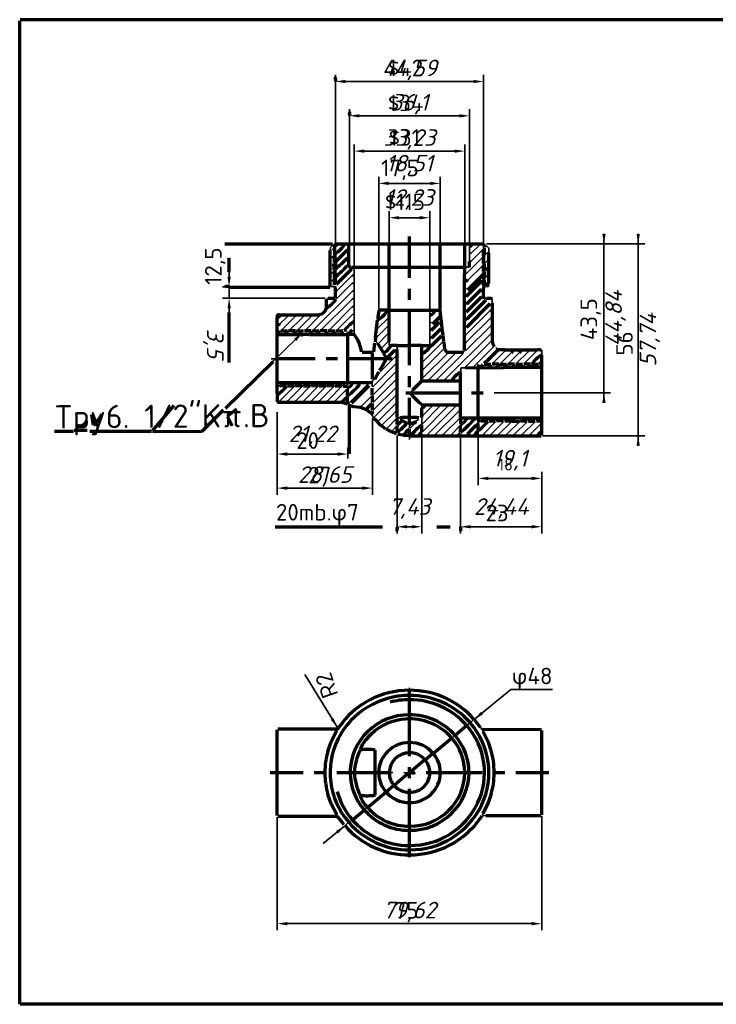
# Model space of a CAD drawing. Header units: millimetres. Extents: x 0 to 420, y -5 to 297.
# Drawn here: x 0.3 to 210, y 0.3 to 296.7 of the extents above; entities that cross this region are included whole.
import ezdxf

# ---------------------------------------------------------------- set-up
doc = ezdxf.new("R2010")
doc.units = ezdxf.units.MM
for name, color, linetype, lineweight in [('DIMS', 4, 'Continuous', 25), ('MAIN', 7, 'Continuous', 50), ('TEXT', 7, 'Continuous', 25), ('THIN', 3, 'Continuous', 25)]:
    doc.layers.add(name, color=color, linetype=linetype, lineweight=lineweight)
doc.styles.add('ESKD', font='isocpeur.ttf', dxfattribs={"oblique": 15})
doc.dimstyles.new('ESKD', dxfattribs={"dimtxt": 5, "dimasz": 3, "dimexe": 2, "dimexo": 0, "dimgap": 1, "dimtad": 1, "dimtxsty": 'ESKD', "dimcen": 2.5, "dimclrd": 256, "dimclre": 256, "dimclrt": 256, "dimadec": 0, "dimazin": 3, "dimtfac": 1, "dimtmove": 0, "dimatfit": 3, "dimlwd": 25, "dimlwe": 25})

msp = doc.modelspace()

# ---------------------------------------------------------------- hatches: boundary and pattern name
at = {"layer": 'THIN'}
h = msp.add_hatch(dxfattribs=at)
h.set_pattern_fill('ANSI31', scale=0.529134)
h.set_pattern_definition([(45, (-1.1366, 1.1366), (-1.187939, 1.187939), [])])
h.paths.add_polyline_path([(140.829, 228.289), (140.603, 228.289), (140.241, 227.893), (140.241, 221.343), (140.467, 221.343), (141.235, 222.091), (141.235, 227.893)])
h.paths.add_polyline_path([(139.834, 228.948), (136.535, 228.948), (135.993, 228.421), (135.993, 222.047), (135.722, 221.739), (134.546, 221.695), (134.546, 220.376), (134.682, 220.244), (134.546, 220.068), (134.546, 218.09), (135.089, 218.31), (134.546, 217.738), (134.546, 215.76), (134.727, 215.76), (139.834, 220.728), (139.834, 222.53), (140.015, 222.706), (140.015, 223.014), (139.834, 223.102), (139.834, 224.86), (140.015, 225.036), (140.015, 225.344), (139.834, 225.432), (139.834, 227.278), (139.97, 227.41)])
h = msp.add_hatch(dxfattribs=at)
h.set_pattern_fill('ANSI31', scale=0.529134)
h.set_pattern_definition([(45, (-0.257, 0.257), (-1.187939, 1.187939), [])])
h.paths.add_polyline_path([(100.74, 221.695), (100.514, 221.739), (95.452, 216.815), (95.633, 216.42), (95.724, 212.463), (92.922, 209.738), (92.515, 208.858), (91.837, 208.155), (90.571, 207.452), (90.481, 207.583), (88.221, 207.452), (78.775, 207.54), (78.143, 206.924), (78.143, 204.946), (78.459, 204.99), (78.143, 204.594), (78.143, 203.012), (78.685, 202.924), (78.188, 202.176), (80.222, 202.176), (80.764, 202.704), (80.764, 202.88), (79.182, 202.968), (81.035, 202.968), (80.583, 202.176), (82.617, 202.176), (83.159, 202.704), (83.159, 202.88), (81.578, 202.968), (83.431, 203.012), (83.476, 202.836), (82.933, 202.176), (85.012, 202.176), (85.555, 202.88), (83.928, 202.924), (85.781, 202.968), (86.007, 203.143), (86.142, 202.968), (88.176, 202.968), (87.724, 202.176), (89.758, 202.176), (90.3, 202.704), (90.3, 202.88), (88.718, 202.968), (90.617, 203.012), (90.119, 202.176), (92.153, 202.176), (92.696, 202.704), (92.696, 202.88), (91.204, 202.968), (92.922, 202.968), (93.148, 203.143), (93.283, 202.968), (95.317, 202.968), (95.543, 203.143), (95.678, 202.968), (97.712, 202.968), (100.74, 205.957), (100.74, 207.891), (100.605, 207.935), (100.74, 210.221), (100.56, 210.265), (100.74, 210.573), (100.74, 212.551), (100.56, 212.595), (100.74, 212.903), (100.74, 214.837), (100.605, 215.013), (100.74, 215.233), (100.74, 217.167), (100.605, 217.211), (100.74, 219.497), (100.56, 219.541), (100.74, 219.849)])
h = msp.add_hatch(dxfattribs=at)
h.set_pattern_fill('ANSI31', scale=0.529134)
h.set_pattern_definition([(45, (-0.333, 0.333), (-1.187939, 1.187939), [])])
h.paths.add_polyline_path([(142.32, 211.232), (142.139, 211.232), (134.546, 203.847), (134.546, 201.869), (134.682, 201.825), (134.546, 201.517), (134.546, 196.901), (133.869, 196.242), (129.078, 196.198), (128.535, 196.549), (127.903, 197.385), (127.993, 197.868), (127.812, 199.363), (127.632, 199.451), (127.541, 201.473), (127.36, 201.473), (121.711, 196.022), (121.666, 188.241), (123.112, 188.241), (123.248, 188.373), (123.383, 188.241), (125.507, 188.241), (125.643, 188.373), (125.779, 188.241), (130.253, 188.241), (132.739, 190.659), (132.739, 191.889), (132.919, 192.109), (134.411, 192.285), (134.592, 192.153), (136.671, 192.153), (136.806, 192.285), (136.897, 192.153), (138.026, 192.153), (138.072, 192.988), (138.252, 193.164), (138.659, 192.944), (139.834, 192.944), (144.037, 197.033), (144.037, 197.253), (143.043, 197.956), (143.179, 198.44), (142.682, 198.44), (142.23, 199.846), (142.32, 204.286), (142.139, 204.418), (142.32, 204.638), (142.32, 206.616), (142.139, 206.748), (142.32, 206.968), (142.32, 208.902), (142.184, 208.946)])
h = msp.add_hatch(dxfattribs=at)
h.set_pattern_fill('ANSI31', scale=0.529134)
h.set_pattern_definition([(45, (-0.3175, 0.3175), (-1.187939, 1.187939), [])])
h.paths.add_polyline_path([(111.226, 208.814), (111.045, 208.814), (108.288, 206.089), (108.152, 203.671), (107.972, 203.451), (107.836, 201.033), (107.655, 200.77), (107.655, 200.462), (108.198, 199.583), (108.062, 199.055), (108.559, 198.967), (109.056, 198.132), (108.921, 197.604), (109.418, 197.516), (109.96, 196.549), (110.186, 196.549), (111.813, 198.132), (111.813, 198.308), (111.452, 198.308), (111.226, 198.571), (111.135, 199.758)])
h = msp.add_hatch(dxfattribs=at)
h.set_pattern_fill('ANSI31', scale=0.529134)
h.set_pattern_definition([(45, (-0.5551, 0.5551), (-1.18794, 1.18794), [])])
h.paths.add_polyline_path([(106.39, 187.142), (103.09, 187.142), (99.159, 183.317), (99.113, 181.471), (98.933, 180.987), (100.786, 180.46), (106.39, 185.911)])
h.paths.add_polyline_path([(113.44, 197.253), (111.09, 194.967), (111.09, 194.703), (112.491, 194.659), (111.045, 194.571), (108.785, 190.79), (108.83, 190.439), (108.243, 189.867), (106.571, 187.142), (106.661, 183.669), (106.39, 183.669), (106.39, 185.559), (106.209, 185.559), (101.057, 180.548), (101.057, 180.372), (102.729, 180.196), (102.774, 179.844), (103.09, 179.844), (103.362, 180.108), (104.718, 179.624), (106.39, 181.251), (106.39, 183.141), (106.525, 183.273), (106.661, 181.471), (106.571, 177.734), (106.797, 177.426), (106.571, 176.811), (106.932, 176.767), (107.113, 176.943), (107.926, 175.976), (107.791, 175.536), (108.288, 175.58), (109.056, 174.877), (109.011, 174.349), (109.508, 174.481), (110.277, 173.953), (110.367, 173.382), (110.864, 173.558), (111.994, 172.942), (111.949, 172.503), (112.582, 172.722), (113.847, 172.327), (113.847, 174.173), (113.983, 174.305), (113.847, 176.503), (114.073, 176.723), (114.073, 177.031), (113.621, 177.075), (113.621, 178.701), (113.485, 178.745), (113.621, 179.009), (113.621, 185.647), (113.485, 185.691), (113.621, 185.955), (113.621, 187.977), (113.485, 188.021), (113.621, 188.285), (113.621, 194.923), (113.485, 194.967), (113.621, 197.253)])
h = msp.add_hatch(dxfattribs=at)
h.set_pattern_fill('ANSI31', scale=0.529134)
h.set_pattern_definition([(45, (-0.3205, 0.3205), (-1.187939, 1.187939), [])])
h.paths.add_polyline_path([(140.196, 192.944), (142.23, 192.944), (142.456, 193.12), (142.591, 192.944), (144.625, 192.944), (144.173, 192.153), (146.207, 192.153), (146.749, 192.681), (146.749, 192.857), (145.167, 192.944), (147.02, 192.944), (146.568, 192.153), (148.602, 192.153), (149.145, 192.681), (149.145, 192.857), (147.563, 192.944), (149.37, 192.944), (149.596, 193.12), (149.732, 192.944), (151.766, 192.944), (151.992, 193.12), (152.127, 192.944), (154.161, 192.944), (157.144, 195.846), (157.189, 196.901), (151.314, 196.945), (150.952, 196.637), (150.952, 196.945), (148.919, 196.945), (148.557, 196.637), (148.557, 196.945), (146.523, 196.945), (146.388, 196.813), (146.297, 196.945), (144.263, 197.077), (140.196, 193.12)])
h = msp.add_hatch(dxfattribs=at)
h.set_pattern_fill('ANSI31', scale=0.529134)
h.set_pattern_definition([(45, (-0.5784, 0.5784), (-1.18794, 1.18794), [])])
h.paths.add_polyline_path([(78.143, 181.778), (80.719, 181.778), (80.854, 181.91), (80.99, 181.778), (83.114, 181.778), (83.25, 181.91), (83.385, 181.778), (90.255, 181.778), (90.391, 181.91), (90.526, 181.778), (92.65, 181.778), (92.786, 181.91), (92.922, 181.778), (95.001, 181.778), (95.136, 181.91), (95.227, 181.778), (97.351, 181.734), (98.978, 183.317), (99.113, 185.647), (98.752, 186.35), (97.486, 186.394), (97.983, 187.142), (95.95, 187.142), (95.362, 186.614), (95.362, 186.438), (96.989, 186.35), (95.136, 186.35), (95.588, 187.142), (93.554, 187.142), (93.012, 186.614), (93.012, 186.438), (94.594, 186.35), (92.741, 186.35), (93.193, 187.142), (91.159, 187.142), (90.617, 186.614), (90.617, 186.438), (92.198, 186.35), (90.345, 186.35), (90.797, 187.142), (88.809, 187.142), (88.221, 186.614), (88.221, 186.438), (89.803, 186.35), (87.995, 186.35), (88.447, 187.142), (86.413, 187.142), (85.826, 186.614), (85.826, 186.438), (87.453, 186.35), (85.6, 186.35), (86.052, 187.142), (84.018, 187.142), (83.476, 186.614), (83.476, 186.438), (85.058, 186.35), (83.205, 186.35), (83.657, 187.142), (81.623, 187.142), (81.08, 186.438), (82.707, 186.394), (80.809, 186.35), (78.143, 183.757)])
h = msp.add_hatch(dxfattribs=at)
h.set_pattern_fill('ANSI31', scale=0.529134)
h.set_pattern_definition([(45, (-0.6116, 0.6116), (-1.18794, 1.18794), [])])
h.paths.add_polyline_path([(121.259, 176.415), (120.174, 175.932), (119.451, 175.228), (119.044, 175.36), (117.689, 174.481), (117.734, 171.711), (118.05, 171.711), (121.259, 174.833)])
h.paths.add_polyline_path([(121.666, 179.712), (121.756, 177.514), (121.666, 176.899), (121.44, 176.635), (121.44, 171.711), (125.191, 171.711), (125.327, 171.843), (125.462, 171.711), (127.586, 171.711), (127.722, 171.843), (127.858, 171.711), (129.937, 171.711), (130.072, 171.843), (130.162, 171.711), (132.332, 171.711), (132.965, 172.327), (132.965, 174.217), (133.1, 174.349), (132.965, 176.591), (133.1, 177.031), (132.739, 177.119), (132.739, 178.745), (132.603, 178.789), (132.739, 180.416), (122.389, 180.416)])
h = msp.add_hatch(dxfattribs=at)
h.set_pattern_fill('ANSI31', scale=0.529134)
h.set_pattern_definition([(45, (-0.5952, 0.5952), (-1.187939, 1.187939), [])])
h.paths.add_polyline_path([(138.433, 171.711), (139.608, 171.843), (139.699, 171.711), (141.868, 171.711), (142.004, 171.843), (142.094, 171.711), (144.263, 171.711), (144.399, 171.843), (144.535, 171.711), (146.659, 171.711), (146.794, 171.843), (146.93, 171.711), (149.009, 171.711), (149.145, 171.843), (149.235, 171.711), (151.404, 171.711), (151.54, 171.843), (151.63, 171.711), (153.8, 171.711), (153.935, 171.843), (154.071, 171.711), (156.195, 171.711), (157.189, 172.722), (157.189, 174.701), (157.009, 174.833), (157.189, 175.052), (157.189, 175.668), (155.698, 175.712), (155.517, 175.536), (155.381, 175.712), (153.302, 175.712), (153.122, 175.536), (152.986, 175.712), (150.952, 175.712), (150.907, 175.888), (151.359, 176.503), (149.325, 176.503), (148.828, 176.02), (148.828, 175.844), (150.41, 175.844), (150.365, 175.712), (148.557, 175.712), (148.512, 175.888), (148.964, 176.503), (146.975, 176.503), (146.478, 176.02), (146.478, 175.844), (148.015, 175.844), (147.969, 175.712), (146.162, 175.712), (145.981, 175.536), (145.845, 175.712), (143.766, 175.712), (143.585, 175.536), (143.45, 175.712), (141.371, 175.712), (138.433, 172.854)])

# ---------------------------------------------------------------- linework, layer by layer
at = {"layer": 'MAIN'}
for p, q in [((419.548, 296.666), (0.497, 296.666)), ((0.307, 0.396), (0.307, 296.341)), ((117.666, 229.212), (117.666, 231.367)), ((62.053, 229.168), (94.458, 229.168)), ((95.207, 226.305), (95.207, 228.241)), ((95.407, 229.168), (139.879, 229.168)), ((99.396, 222.925), (99.396, 229.123)), ((111.519, 222.179), (111.519, 229.124)), ((117.643, 218.925), (117.643, 229.124)), ((126.886, 222.179), (126.886, 229.124)), ((134.253, 222.179), (134.253, 229.124)), ((93.735, 216.383), (93.735, 227.146)), ((95.068, 223.627), (95.068, 225.654)), ((95.317, 223.98), (95.317, 225.916)), ((95.453, 223.89), (98.977, 227.413)), ((139.875, 225.563), (139.875, 227.541)), ((140.016, 223.484), (140.016, 225.511)), ((140.173, 225.825), (140.173, 227.852)), ((141.507, 217.343), (141.507, 226.531)), ((94.992, 221.341), (94.992, 223.276)), ((95.428, 221.699), (95.428, 223.592)), ((135.663, 222.134), (135.663, 223.893)), ((139.925, 220.903), (139.925, 222.883)), ((139.929, 223.234), (139.929, 225.213)), ((140.173, 221.165), (140.173, 223.192)), ((95.046, 219.012), (95.046, 221.037)), ((95.263, 219.361), (95.263, 221.298)), ((95.709, 217.092), (100.167, 221.55)), ((100.424, 222.135), (134.185, 222.135)), ((111.497, 199.758), (111.497, 222.091)), ((126.863, 209.474), (126.863, 222.091)), ((134.23, 199.407), (134.23, 220.2)), ((134.253, 220.288), (134.253, 222.091)), ((135.208, 215.313), (139.933, 220.039)), ((139.925, 218.573), (139.925, 220.597)), ((140.332, 218.89), (140.332, 220.873)), ((95.099, 216.817), (95.099, 218.708)), ((95.371, 217.037), (95.371, 218.973)), ((134.85, 213.442), (139.531, 218.123)), ((139.902, 216.639), (139.902, 218.266)), ((63.59, 216.16), (93.69, 216.16)), ((95.34, 212.896), (95.34, 214.793)), ((117.666, 212.375), (117.666, 215.628)), ((134.86, 211.102), (139.362, 215.604)), ((139.925, 213.474), (139.925, 215.716)), ((92.673, 209.957), (92.673, 212.507)), ((93.193, 212.852), (95.272, 212.852)), ((134.803, 208.783), (139.306, 213.286)), ((134.866, 204.149), (141.955, 211.238)), ((135.845, 207.462), (140.66, 212.277)), ((142.591, 199.846), (142.591, 211.32)), ((63.319, 193.516), (63.319, 208.507)), ((78.64, 207.847), (88.131, 207.847)), ((88.221, 207.869), (90.481, 207.869)), ((111.226, 209.232), (108.559, 209.232)), ((111.542, 209.232), (117.598, 209.232)), ((117.643, 192.637), (117.643, 209.21)), ((117.689, 209.247), (126.728, 209.247)), ((127.226, 205.819), (126.954, 207.885)), ((77.826, 183.933), (77.826, 207.012)), ((107.423, 201.122), (108.058, 206.353)), ((124.304, 203.215), (126.711, 205.622)), ((124.705, 205.132), (126.889, 207.316)), ((127.496, 203.759), (127.27, 205.781)), ((77.872, 201.913), (82.707, 201.913)), ((80.901, 202.924), (78.865, 202.924)), ((83.298, 202.975), (81.262, 202.975)), ((85.689, 202.872), (83.653, 202.872)), ((88.044, 202.975), (86.053, 202.975)), ((87.589, 201.913), (99.023, 201.913)), ((90.435, 202.873), (88.399, 202.873)), ((92.834, 202.975), (90.799, 202.975)), ((95.225, 202.872), (93.19, 202.872)), ((97.578, 202.924), (95.587, 202.924)), ((99.046, 194.703), (99.046, 201.869)), ((100.967, 201.935), (99.249, 201.935)), ((99.257, 202.036), (100.506, 203.284)), ((124.317, 200.871), (127.036, 203.591)), ((127.767, 201.693), (127.496, 203.715)), ((127.993, 199.671), (127.767, 201.649)), ((106.889, 196.724), (107.215, 199.405)), ((109.003, 197.732), (108.16, 199.192)), ((113.938, 198.593), (112.084, 198.593)), ((113.937, 198.593), (117.598, 198.593)), ((121.35, 198.593), (117.688, 198.593)), ((121.394, 198.593), (123.7, 198.593)), ((128.309, 197.566), (128.038, 199.632)), ((134.207, 197.077), (134.207, 199.319)), ((106.48, 196.527), (103.362, 196.527)), ((106.48, 188.46), (106.48, 196.505)), ((109.869, 196.285), (109.057, 197.693)), ((110.719, 194.767), (109.879, 196.222)), ((110.757, 194.718), (113.321, 197.282)), ((113.892, 176.943), (113.892, 197.385)), ((121.349, 188.021), (121.349, 198.528)), ((129.213, 196.549), (131.292, 196.549)), ((131.383, 196.571), (133.733, 196.571)), ((146.343, 197.297), (144.353, 197.297)), ((146.433, 197.253), (155.879, 197.253)), ((157.46, 171.579), (157.46, 195.67)), ((62.279, 179.712), (76.561, 193.736)), ((77.872, 194.659), (89.216, 194.659)), ((92.56, 194.659), (95.95, 194.659)), ((99.053, 187.493), (99.053, 194.615)), ((99.068, 194.659), (110.593, 194.659)), ((142.14, 192.901), (140.105, 192.901)), ((144.493, 192.952), (142.502, 192.952)), ((146.883, 192.848), (144.848, 192.848)), ((149.283, 192.952), (147.248, 192.952)), ((151.674, 192.849), (149.638, 192.849)), ((154.029, 192.952), (152.038, 192.952)), ((156.42, 192.848), (154.384, 192.848)), ((107.177, 188.471), (108.459, 190.692)), ((133.01, 176.899), (133.01, 190.439)), ((134.501, 191.903), (157.414, 192.062)), ((138.343, 176.855), (138.343, 191.845)), ((77.872, 187.449), (106.345, 187.449)), ((117.643, 186.087), (117.643, 189.384)), ((118.645, 185.288), (121.342, 187.984)), ((121.395, 187.977), (132.965, 187.977)), ((80.586, 186.446), (78.596, 186.446)), ((82.977, 186.344), (80.942, 186.344)), ((85.377, 186.446), (83.341, 186.446)), ((87.768, 186.343), (85.732, 186.343)), ((90.123, 186.446), (88.132, 186.446)), ((92.514, 186.344), (90.478, 186.344)), ((94.913, 186.446), (92.878, 186.446)), ((97.304, 186.343), (95.269, 186.343)), ((99.023, 183.536), (99.023, 185.472)), ((100.286, 181.338), (105.548, 186.6)), ((106.43, 183.8), (106.43, 185.735)), ((116.559, 184.333), (132.965, 184.333)), ((136.354, 184.333), (139.789, 184.333)), ((77.917, 181.515), (95.136, 181.515)), ((97.261, 181.493), (95.226, 181.493)), ((98.988, 180.98), (97.295, 181.434)), ((99.023, 181.162), (99.023, 183.142)), ((106.458, 179.184), (106.458, 181.119)), ((106.485, 181.515), (106.485, 183.406)), ((117.643, 175.008), (117.643, 182.833)), ((22.552, 174.657), (22.01, 177.866)), ((40.314, 172.898), (46.777, 180.591)), ((55.264, 172.783), (61.701, 179.221)), ((62.867, 177.338), (65.714, 179.58)), ((100.795, 180.185), (99.239, 180.602)), ((99.564, 166.042), (99.564, 180.285)), ((102.865, 179.976), (100.831, 180.152)), ((104.537, 179.361), (102.91, 179.976)), ((105.802, 178.349), (104.582, 179.317)), ((121.349, 177.602), (121.349, 179.8)), ((121.395, 180.723), (132.965, 180.723)), ((64.313, 174.437), (62.867, 177.25)), ((107.862, 175.737), (106.725, 176.874)), ((109.038, 174.549), (107.9, 175.687)), ((113.915, 174.832), (113.915, 176.372)), ((116.815, 175.202), (115.353, 176.046)), ((117.689, 174.964), (119.361, 175.668)), ((133.191, 176.823), (157.415, 176.823)), ((138.32, 173.074), (138.32, 175.009)), ((141.19, 175.778), (139.201, 175.778)), ((143.541, 175.8), (141.506, 175.8)), ((145.941, 175.902), (143.905, 175.902)), ((150.722, 175.652), (146.297, 175.843)), ((153.08, 175.851), (151.044, 175.851)), ((155.471, 175.748), (153.435, 175.748)), ((157.416, 175.822), (155.833, 175.822)), ((10.756, 172.81), (16.496, 172.81)), ((20.612, 173.008), (16.679, 173.008)), ((21.377, 172.81), (39.998, 172.81)), ((55.226, 172.599), (40.313, 172.766)), ((110.457, 173.558), (109.101, 174.525)), ((111.979, 172.696), (110.517, 173.54)), ((113.757, 172.019), (112.039, 172.679)), ((113.892, 172.502), (113.892, 174.438)), ((117.621, 171.491), (117.621, 173.382)), ((121.327, 172.766), (121.327, 174.701)), ((133.01, 172.546), (133.01, 174.482)), ((115.836, 171.579), (114.118, 171.843)), ((117.601, 171.514), (115.878, 171.514)), ((117.689, 171.448), (157.325, 171.448)), ((77.239, 144.031), (109.508, 144.031)), ((125.824, 144.031), (129.891, 144.031)), ((117.643, 74.953), (117.643, 94.78)), ((77.962, 83.196), (95.859, 83.196)), ((131.356, 81.315), (134.832, 84.222)), ((139.003, 83.614), (137.349, 85.812)), ((157.37, 82.893), (139.654, 83.042)), ((77.826, 57.149), (77.826, 82.954)), ((94.015, 79.306), (95.715, 82.647)), ((124.86, 75.884), (130.328, 80.456)), ((141.389, 79.086), (139.798, 82.295)), ((157.46, 57.325), (157.46, 82.734)), ((93.039, 76.492), (94.015, 79.306)), ((142.239, 76.58), (141.389, 79.086)), ((107.325, 70.074), (107.325, 76.844)), ((122.389, 73.898), (124.694, 75.921)), ((117.689, 70.16), (117.689, 71.702)), ((117.778, 70.216), (122.248, 73.958)), ((75.702, 70.03), (77.781, 70.03)), ((77.871, 70.052), (85.6, 70.052)), ((88.99, 70.03), (92.108, 70.03)), ((95.724, 70.03), (111.497, 70.03)), ((107.325, 63.26), (107.325, 69.986)), ((113.001, 66.288), (117.385, 69.937)), ((117.598, 68.402), (117.598, 69.943)), ((122.66, 70.03), (139.563, 70.03)), ((143.179, 70.052), (146.297, 70.052)), ((149.642, 70.03), (157.415, 70.03)), ((157.505, 70.052), (159.54, 70.052)), ((110.593, 64.227), (112.943, 66.249)), ((94.06, 60.666), (93.084, 63.436)), ((105.039, 59.551), (110.553, 64.167)), ((117.643, 44.62), (117.643, 65.15)), ((141.344, 60.886), (142.284, 63.655)), ((95.724, 57.413), (94.06, 60.666)), ((139.789, 57.765), (141.344, 60.886)), ((95.859, 56.863), (77.962, 56.863)), ((100.499, 55.882), (103.982, 58.781)), ((137.168, 54.072), (139.563, 57.061)), ((140.648, 57.113), (157.325, 57.113)), ((135.249, 52.113), (137.188, 54.052)), ((223.22, 0.308), (0.497, 0.308))]:
    msp.add_line(p, q, dxfattribs=at)
for centre, radius, start, end in [((96.966, 278.766), 1.681, 159.303, 202.43834), ((100.981, 268.433), 1.456, 158.29215, 205.96063), ((94.482, 228.503), 0.588, 340.63023, 55.36209), ((88.97, 235.659), 11.37, 304.4265, 325.22521), ((95.275, 229.154), 0.582, 283.36117, 5.70613), ((135.781, 229.084), 0.618, 264.50317, 3.66345), ((140.891, 228.462), 0.713, 131.48423, 205.13059), ((100.56, 226.986), 5.541, 170.65877, 190.72247), ((37.489, 222.733), 25.898, 355.45514, 5.00606), ((73.764, 247.565), 33.79, 309.86944, 318.2704), ((73.2, 245.859), 34.631, 309.92268, 318.22401), ((100.026, 222.51), 0.502, 144.55047, 303.58068), ((141.817, 220.356), 1.658, 102.50284, 152.06306), ((62.619, 214.509), 1.899, 68.03355, 108.52716), ((92.917, 215.553), 2.433, 344.36789, 19.97773), ((134.108, 219.134), 1.242, 277.78538, 329.84203), ((140.457, 215.964), 0.542, 130.50236, 196.76642), ((133.706, 217.415), 6.517, 351.28224, 9.88284), ((141.516, 216.334), 0.976, 93.25975, 174.91336), ((140.493, 213.173), 0.584, 159.40904, 220.974), ((87.284, 218.41), 10.137, 302.4971, 324.44889), ((141.638, 208.67), 4.124, 77.34793, 99.94391), ((78.269, 207.399), 0.48, 57.97911, 214.04686), ((77.911, 207.742), 0.685, 266.68645, 5.13901), ((90.19, 210.373), 2.482, 277.71995, 349.42713), ((116.976, 206.692), 8.865, 163.42867, 181.89868), ((101.539, 216.165), 11.881, 303.79573, 324.32094), ((122.976, 210.042), 2.535, 288.94979, 340.50457), ((124.618, 208.292), 2.385, 351.46669, 24.05537), ((133.302, 208.893), 2.796, 290.62827, 330.89013), ((77.849, 205.625), 0.86, 271.4907, 328.35882), ((107.003, 196.398), 11.179, 122.877, 143.88424), ((77.925, 203.078), 0.637, 265.18957, 337.29326), ((81.352, 201.915), 0.953, 116.15877, 177.49216), ((83.737, 201.868), 0.993, 114.54057, 174.85134), ((83.45, 205.523), 3.629, 259.7634, 300.74612), ((86.509, 197.455), 4.496, 77.48538, 111.2601), ((88.493, 201.915), 0.953, 116.15877, 177.49216), ((90.888, 201.915), 0.953, 116.15877, 177.49216), ((93.373, 201.823), 1.102, 118.15893, 172.96491), ((95.769, 201.823), 1.102, 118.15893, 172.96491), ((98.029, 201.915), 0.953, 116.15877, 177.49216), ((92.505, 195.379), 10.727, 6.71193, 37.5271), ((107.82, 218.432), 25.75, 308.87197, 319.05378), ((109.315, 200.4), 1.98, 161.44815, 196.36724), ((111.829, 198.972), 0.372, 218.04358, 294.90038), ((145.333, 199.869), 2.732, 182.30735, 214.28211), ((106.427, 201.974), 6.621, 301.84477, 328.77379), ((117.473, 202.84), 7.857, 300.22708, 325.62656), ((129.364, 197.639), 1.071, 186.37392, 262.15767), ((114.602, 223.506), 39.596, 310.28057, 318.62699), ((148.013, 197.173), 0.729, 298.52465, 2.82037), ((150.409, 197.173), 0.729, 298.52465, 2.82037), ((163.452, 186.374), 11.179, 122.877, 143.88424), ((156.616, 194.116), 3.161, 75.42614, 101.64832), ((90.017, 204.367), 22.83, 324.55866, 334.69142), ((111.63, 199.279), 4.642, 258.75416, 280.11479), ((139.385, 192.317), 1.068, 149.65362, 200.22679), ((140.286, 191.8), 1.102, 118.15893, 172.96491), ((142.682, 191.8), 1.102, 118.15893, 172.96491), ((144.942, 191.892), 0.953, 116.15877, 177.49216), ((147.337, 191.892), 0.953, 116.15877, 177.49216), ((149.822, 191.8), 1.102, 118.15893, 172.96491), ((152.218, 191.8), 1.102, 118.15893, 172.96491), ((154.478, 191.892), 0.953, 116.15877, 177.49216), ((156.963, 191.8), 1.102, 118.15893, 172.96491), ((157.295, 192.838), 0.547, 77.54292, 163.60823), ((136.307, 184.508), 6.895, 119.22653, 149.11929), ((80.393, 187.523), 1.104, 297.91026, 353.84626), ((82.789, 187.523), 1.104, 297.91026, 353.84626), ((89.93, 187.523), 1.104, 297.91026, 353.84626), ((92.325, 187.523), 1.104, 297.91026, 353.84626), ((97.58, 188.783), 3.328, 297.37433, 335.17706), ((76.906, 210.031), 34.631, 309.92268, 318.22401), ((86.314, 182.754), 8.512, 172.6775, 188.39434), ((73.129, 191.557), 9.076, 301.73518, 324.84181), ((98.258, 188.379), 2.012, 253.07514, 291.23716), ((134.798, 197.615), 21.514, 218.20071, 231.56726), ((102.168, 178.203), 5.864, 122.86162, 145.74056), ((111.655, 173.879), 8.945, 125.78823, 141.99945), ((2.99, 191.284), 25.764, 319.76789, 328.6767), ((105.685, 178.431), 0.819, 319.71628, 25.5276), ((121.355, 180.747), 0.91, 272.50413, 355.67773), ((18.51, 176.407), 1.94, 228.31639, 350.17407), ((111.514, 178.564), 4.539, 303.18426, 326.05353), ((99.905, 189.694), 22.288, 309.24135, 319.39317), ((116.281, 165.804), 11.122, 83.22957, 97.45229), ((119.028, 165.455), 11.471, 82.66248, 96.67722), ((119.056, 175.469), 0.378, 303.12311, 33.06072), ((120.935, 177.28), 0.44, 288.66653, 29.46471), ((136.521, 175.726), 3.545, 161.9512, 193.76279), ((130.628, 179.116), 4.935, 299.99019, 331.24114), ((109.159, 200.959), 37.215, 310.07486, 318.0909), ((153.553, 155.983), 24.401, 128.72456, 139.17335), ((136.534, 176.731), 0.729, 298.52465, 2.82037), ((140.49, 176.385), 2.16, 169.92837, 200.73549), ((124.176, 190.481), 22.537, 309.1593, 319.04026), ((140.966, 176.866), 1.088, 297.88552, 354.76967), ((143.402, 176.787), 0.995, 297.90664, 358.83601), ((145.798, 176.787), 0.995, 297.90664, 358.83601), ((148.106, 176.866), 1.088, 297.88552, 354.76967), ((150.502, 176.866), 1.088, 297.88552, 354.76967), ((152.938, 176.787), 0.995, 297.90664, 358.83601), ((155.334, 176.787), 0.995, 297.90664, 358.83601), ((120.742, 168.531), 5.797, 123.32049, 147.53685), ((129.001, 163.71), 13.393, 125.00498, 144.26646), ((121.572, 171.382), 1.014, 107.54592, 173.70638), ((133.114, 171.55), 0.604, 103.93777, 185.52723), ((138.967, 170.968), 1.819, 111.38424, 162.96717), ((157.546, 171.275), 1.251, 96.07197, 169.89507), ((115.356, 143.341), 1.498, 150.72577, 201.38842), ((134.491, 143.358), 1.517, 155.46557, 201.74231), ((117.544, 69.243), 24.043, 89.87113, 152.68997), ((117.549, 69.147), 25.678, 89.89129, 145.79542), ((117.891, 67.702), 24.312, 90.68945, 104.49016), ((117.772, 69.166), 25.66, 65.53873, 90.18567), ((117.802, 69.265), 24.018, 41.18882, 90.27162), ((117.672, 69.024), 22.977, 41.57471, 89.95967), ((118.531, 70.261), 24.344, 40.51312, 66.09764), ((117.417, 69.713), 17.701, 89.41284, 178.83154), ((117.583, 69.473), 16.737, 89.94828, 121.69873), ((117.777, 69.483), 17.953, 41.12604, 90.28218), ((117.785, 69.582), 16.623, 41.08688, 90.33371), ((95.907, 83.56), 0.315, 269.57194, 1.70997), ((118.115, 68.948), 17.47, 122.27909, 138.66992), ((118.703, 70.04), 21.516, 334.69096, 41.11672), ((118.796, 70.039), 22.754, 334.95259, 41.13575), ((116.461, 70.037), 22.707, 153.21618, 221.13342), ((111.029, 74.103), 8.736, 133.39108, 160.98968), ((118.479, 70.055), 15.793, 0.0694, 41.11236), ((118.493, 70.037), 17.046, 0.12278, 40.99342), ((117.553, 69.851), 9.227, 89.72193, 178.61821), ((117.764, 69.877), 9.205, 41.09006, 90.46715), ((117.729, 69.879), 25.565, 165.00548, 179.56374), ((117.352, 69.319), 16.36, 152.62539, 177.35515), ((105.084, 56.01), 20.999, 83.89691, 96.06831), ((117.599, 69.907), 6.077, 90.00731, 178.42795), ((117.729, 69.982), 6.006, 40.59878, 90.38629), ((117.98, 70.012), 8.974, 0.39093, 40.56611), ((119.637, 70.13), 23.491, 359.86229, 15.9266), ((117.998, 70.083), 5.756, 359.90635, 40.65667), ((117.925, 70.253), 25.764, 180.59302, 195.34544), ((116.9, 70.09), 17.139, 180.34646, 220.91832), ((117.299, 70.764), 16.308, 182.73682, 207.39713), ((117.348, 70.093), 8.998, 180.67987, 220.59213), ((117.466, 70.067), 5.922, 180.78497, 220.16804), ((117.841, 70.058), 5.92, 268.52576, 359.30097), ((117.859, 70.14), 9.107, 268.93065, 359.02628), ((117.971, 70.259), 16.336, 269.01223, 359.04037), ((117.988, 70.283), 17.589, 269.02732, 359.02893), ((118.612, 73.55), 3.542, 257.07426, 281.44674), ((120.053, 69.908), 23.074, 344.29144, 0.19325), ((117.498, 69.997), 5.865, 220.34262, 270.97515), ((116.813, 70.146), 21.735, 195.55196, 220.88506), ((110.807, 65.812), 8.469, 198.29146, 226.18044), ((105.006, 86.544), 23.446, 264.75605, 275.65613), ((117.592, 70.347), 9.333, 221.37003, 270.03861), ((117.56, 70.615), 16.723, 221.19611, 270.13118), ((117.844, 70.701), 22.587, 269.60564, 334.10504), ((117.892, 70.703), 23.875, 269.51214, 334.42769), ((88.673, 49.082), 10.572, 29.55243, 47.19415), ((117.578, 70.722), 18.063, 221.22482, 270.06267), ((117.174, 70.425), 25.046, 220.90549, 246.22149), ((117.529, 70.892), 24.076, 221.28484, 270.16464), ((117.596, 70.966), 22.867, 221.31137, 270.00571), ((118.037, 70.758), 25.393, 296.89768, 312.71584), ((117.616, 71.402), 26.131, 246.19995, 269.96164), ((117.725, 71.287), 26.015, 269.92052, 296.98412)]:
    msp.add_arc(centre, radius, start, end, dxfattribs=at)
at = {"layer": 'THIN'}
for p, q in [((93.791, 228.005), (94.755, 228.969)), ((140.467, 229.036), (139.97, 229.124)), ((140.286, 228.157), (140.783, 228.597)), ((141.479, 227.937), (140.829, 228.597)), ((93.735, 227.234), (93.816, 227.981)), ((94.227, 227.25), (94.96, 227.983)), ((94.277, 225.054), (95.001, 225.651)), ((99.023, 227.366), (99.52, 227.542)), ((135.722, 226.267), (136.219, 226.443)), ((141.493, 226.618), (141.493, 227.938)), ((93.78, 224.904), (94.277, 225.054)), ((94.227, 222.634), (94.96, 223.367)), ((99.023, 225.036), (99.52, 225.212)), ((135.722, 223.937), (136.219, 224.113)), ((94.218, 220.316), (94.97, 221.069)), ((100.198, 221.519), (100.379, 222.091)), ((100.424, 219.453), (100.966, 219.629)), ((134.272, 222.157), (135.652, 222.157)), ((134.275, 220.244), (134.818, 220.42)), ((140.316, 218.848), (141.024, 219.556)), ((94.218, 217.987), (94.97, 218.739)), ((100.469, 217.167), (100.966, 217.343)), ((140.603, 216.295), (141.452, 216.348)), ((141.452, 216.348), (141.507, 217.255)), ((95.136, 216.317), (93.78, 216.317)), ((95.362, 214.837), (95.859, 215.013)), ((100.469, 214.837), (100.966, 215.013)), ((134.275, 215.584), (134.772, 215.76)), ((134.275, 213.298), (134.818, 213.474)), ((139.337, 213.254), (139.879, 213.43)), ((139.382, 215.584), (139.879, 215.76)), ((92.741, 212.551), (93.193, 212.852)), ((100.424, 212.507), (100.966, 212.764)), ((134.275, 210.968), (134.818, 211.144)), ((140.829, 212.852), (140.06, 212.878)), ((140.693, 212.243), (140.874, 212.808)), ((142.564, 211.408), (142.564, 212.675)), ((80.809, 207.32), (80.99, 207.803)), ((83.205, 207.32), (83.385, 207.803)), ((85.6, 207.32), (85.781, 207.803)), ((87.995, 207.32), (88.176, 207.803)), ((90.391, 207.364), (90.526, 207.847)), ((100.424, 210.177), (100.966, 210.353)), ((100.469, 207.891), (100.966, 208.067)), ((134.275, 208.639), (134.772, 208.814)), ((142.049, 208.902), (142.546, 209.078)), ((123.79, 205.385), (124.287, 205.561)), ((126.728, 205.605), (127.225, 205.781)), ((142.01, 206.552), (142.552, 206.728)), ((78.504, 202.88), (77.872, 202.924)), ((98.797, 202.915), (97.938, 202.968)), ((99.113, 202), (99.023, 202.748)), ((107.791, 203.715), (108.288, 203.891)), ((123.79, 203.056), (124.287, 203.231)), ((134.269, 204.043), (134.811, 204.218)), ((134.269, 201.713), (134.811, 201.888)), ((142.01, 204.223), (142.552, 204.398)), ((142.049, 201.956), (142.546, 202.132)), ((107.474, 201.077), (107.972, 201.253)), ((108.107, 199.231), (107.474, 199.802)), ((111.542, 198.747), (111.497, 199.671)), ((113.915, 197.472), (113.915, 198.572)), ((123.79, 200.726), (124.287, 200.901)), ((127.496, 199.407), (127.948, 199.627)), ((134.275, 199.363), (134.772, 199.539)), ((113.35, 197.253), (113.847, 197.429)), ((128.897, 196.11), (129.213, 196.549)), ((131.157, 196.022), (131.338, 196.505)), ((133.643, 196.11), (133.778, 196.593)), ((133.778, 196.637), (134.185, 197.033)), ((144.309, 197.385), (143.585, 197.868)), ((146.207, 196.725), (146.388, 197.209)), ((153.348, 196.725), (153.528, 197.209)), ((155.743, 196.725), (155.924, 197.209)), ((157.433, 195.757), (157.433, 197.156)), ((77.33, 194.637), (76.018, 194.637)), ((76.532, 193.763), (77.358, 194.588)), ((113.35, 194.923), (113.847, 195.099)), ((121.395, 193.78), (121.892, 193.956)), ((157.415, 192.901), (156.783, 192.944)), ((121.395, 191.45), (121.892, 191.626)), ((133.06, 190.525), (133.06, 191.795)), ((133.107, 191.841), (134.413, 191.841)), ((134.456, 191.933), (134.637, 192.417)), ((78.595, 186.482), (79.01, 187.054)), ((85.735, 186.482), (86.151, 187.054)), ((88.131, 186.482), (88.547, 187.054)), ((95.272, 186.482), (95.688, 187.054)), ((97.667, 186.482), (98.083, 187.054)), ((99.023, 186.57), (99.068, 187.405)), ((102.774, 186.922), (102.955, 187.405)), ((105.124, 186.922), (105.305, 187.405)), ((106.39, 187.449), (106.616, 188.197)), ((106.435, 186.129), (106.435, 187.407)), ((106.661, 188.241), (107.122, 188.504)), ((113.35, 187.977), (113.847, 188.153)), ((121.395, 189.12), (121.892, 189.296)), ((123.248, 188.021), (123.428, 188.504)), ((125.643, 188.021), (125.824, 188.504)), ((77.872, 186.306), (78.549, 186.438)), ((113.35, 185.647), (113.847, 185.823)), ((117.96, 184.416), (118.638, 185.295)), ((80.854, 181.559), (81.035, 182.042)), ((83.25, 181.559), (83.431, 182.042)), ((90.391, 181.559), (90.571, 182.042)), ((92.786, 181.559), (92.967, 182.042)), ((105.847, 178.349), (106.435, 178.789)), ((106.254, 177.866), (105.847, 178.306)), ((106.706, 176.943), (106.299, 177.822)), ((113.35, 178.701), (113.847, 178.877)), ((121.349, 179.888), (121.395, 180.723)), ((129.213, 180.196), (129.394, 180.679)), ((131.609, 180.196), (131.79, 180.679)), ((132.467, 178.745), (132.965, 178.921)), ((113.892, 176.371), (114.209, 176.855)), ((114.751, 176.811), (114.209, 176.855)), ((115.293, 176.063), (114.796, 176.767)), ((117.598, 174.964), (116.875, 175.184)), ((117.666, 173.733), (117.666, 174.921)), ((119.33, 175.715), (120.323, 176.288)), ((121.349, 175.096), (121.349, 176.459)), ((121.395, 177.558), (121.892, 177.734)), ((138.298, 175.008), (138.478, 175.624)), ((138.478, 175.624), (139.111, 175.8)), ((139.156, 175.844), (139.617, 176.459)), ((121.349, 171.492), (121.304, 172.371)), ((125.327, 171.492), (125.507, 171.975)), ((127.722, 171.492), (127.903, 171.975)), ((133.055, 171.492), (132.965, 172.151)), ((134.863, 171.492), (135.044, 171.975)), ((138.32, 171.491), (138.32, 172.679)), ((144.399, 171.492), (144.58, 171.975)), ((146.794, 171.492), (146.975, 171.975)), ((153.935, 171.492), (154.116, 171.975)), ((156.873, 174.657), (157.415, 174.833)), ((117.643, 170.349), (117.643, 171.404)), ((117.643, 94.868), (117.689, 95.571)), ((135.986, 85.023), (136.949, 85.985)), ((95.715, 82.647), (95.859, 83.174)), ((134.98, 84.244), (135.83, 85.093)), ((139.563, 83.042), (139.003, 83.614)), ((139.798, 82.295), (139.608, 82.998)), ((130.416, 80.463), (131.265, 81.313)), ((111.587, 70.03), (112.582, 70.074)), ((117.418, 70.008), (115.926, 70.008)), ((104.066, 58.835), (104.871, 59.64)), ((95.859, 56.841), (95.724, 57.413)), ((139.608, 57.105), (139.789, 57.765)), ((139.654, 57.061), (140.648, 57.149)), ((98.318, 54.097), (99.322, 55.101)), ((99.502, 55.054), (100.352, 55.903))]:
    msp.add_line(p, q, dxfattribs=at)

# ---------------------------------------------------------------- texts
at = {"layer": 'TEXT', "style": 'ESKD'}
for s, height, p in [('$42', 5, (111.144, 279.646)), ('$34', 5, (111.144, 269.131)), ('$31', 5, (111.37, 258.726)), ('17,5', 5, (109.109, 249.526)), ('$115', 5, (110.239, 239.34)), ('20', 5, (83.563, 167.49)), ('18', 3.5, (144.376, 161.011)), ('27', 5, (87.181, 157.085)), ('20mb.φ7', 5, (77.46, 145.913)), ('23', 5, (140.533, 145.694)), ('φ48', 5, (148.445, 96.625)), ('75', 5, (113.178, 26.09))]:
    msp.add_text(s, height=height, dxfattribs=at).set_placement(p)
for s, height, rotation, p in [('12,5', 5, 90, (61.083, 216.846)), ('43,5', 5, 90, (174.117, 200.198)), ('56', 5, 90, (184.855, 195.598)), ('Tpy6. 1/2"Kπ.B', 7, 0.36645, (10.77, 173.609)), ('R2', 5, 109.41218, (96.325, 93.569))]:
    msp.add_text(s, height=height, rotation=rotation, dxfattribs=at).set_placement(p)

# ---------------------------------------------------------------- dimensions: what is measured, and where the dimension line sits
at = {"layer": 'DIMS'}
for base, p1, p2, angle in [((95.337, 278.066), (95.332, 229.212), (139.924, 227.893), 359.99383), ((99.586, 267.736), (99.58, 229.212), (135.676, 223.981), 359.99238), ((101.017, 257.105), (101.018, 201.956), (134.25, 229.212), 0.00061), ((108.379, 247.397), (108.374, 209.474), (126.886, 229.212), 359.99356), ((111.517, 237.063), (111.517, 229.212), (123.747, 198.659), 0.00345), ((176.175, 229.168), (140.829, 229.168), (143.088, 184.328), 90), ((186.488, 229.168), (140.829, 229.167), (157.686, 171.428), 90.00036), ((77.827, 165.924), (77.825, 178.525), (99.048, 164.634), 0.00562), ((77.827, 155.681), (77.826, 165.953), (106.478, 176.635), 0.00397), ((113.917, 144.046), (113.911, 171.492), (121.344, 171.404), 0.01215), ((133.03, 144.046), (133.025, 171.404), (157.463, 158.655), 0.01126), ((138.352, 158.603), (138.351, 171.404), (157.453, 142.741), 0.00684), ((77.836, 24.583), (77.836, 56.666), (157.457, 56.929), 359.99936)]:
    msp.add_linear_dim(base=base, p1=p1, p2=p2, angle=angle, dimstyle='ESKD', override={"dimlfac": 1, "dimtix": 0, "dimtofl": 1}, dxfattribs=at).render()
msp.add_linear_dim(base=(63.35, 216.295), p1=(93.69, 216.305), p2=(92.289, 212.831), angle=270.01795, location=(58.583, 199.212), text='3,5', dimstyle='ESKD', override={"dimlfac": 1, "dimtix": 0, "dimtofl": 1, "dimtmove": 2}, dxfattribs=at).render()

# ---------------------------------------------------------------- leaders
for points in [[(85.358, 202.371), (78.336, 195.482), (78.323, 195.494)], [(95.944, 83.627), (86.187, 99.528)], [(137.113, 86.043), (148.15, 95.035), (160.669, 95.039)], [(98.196, 54.052), (91.701, 48.753)]]:
    msp.add_leader(points, dimstyle='ESKD', dxfattribs=at)

doc.saveas('drawing.dxf')
